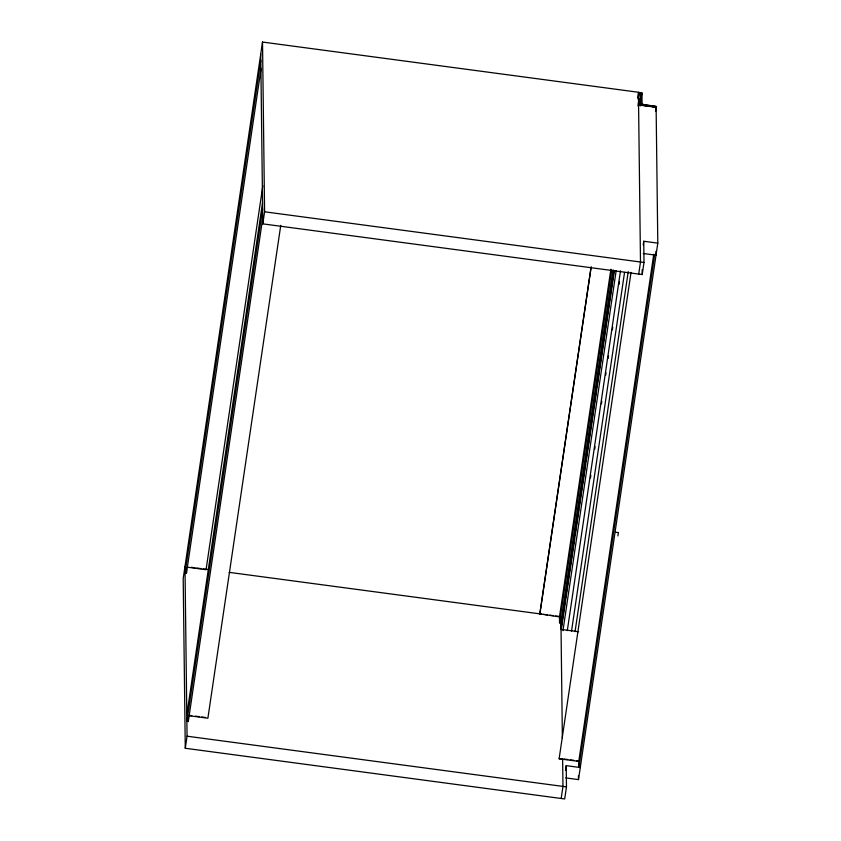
<?xml version="1.0" encoding="UTF-8"?>
<svg xmlns="http://www.w3.org/2000/svg" width="841" height="841" viewBox="0 0 841 841"><rect width="100%" height="100%" fill="white"/><g stroke="black" fill="none" stroke-linecap="round" stroke-linejoin="round"><path stroke-width="1.26" d="M638.708 274.071L640.495 262.003L638.424 92.258L262.518 42.05L183.201 578.524L185.272 748.269L564.689 798.95L566.477 786.882L566.214 765.657L580.269 767.539L580.216 763.617M260.805 60.489L185.062 572.826L186.481 573.015L261.078 68.457M187.638 567.244L206.066 569.704L262.834 185.777M186.797 714.987L262.55 202.649M262.623 209.01L186.87 721.347L188.3 721.536L262.897 216.989M185.272 748.269L187.059 736.201L184.978 566.456M565.709 777.904L578.482 779.607L657.799 243.133L643.754 241.251L644.006 262.476L642.23 274.544L262.802 223.864L264.589 211.795L262.518 42.05M188.226 715.607L207.885 718.225L280.757 225.346M591.013 267.533L539.806 613.846L559.475 616.905L559.549 622.845L560.968 623.034M539.817 614.277L591.212 266.671M559.475 616.905L610.871 269.288M559.549 622.845L611.712 270.045M637.867 97.43L638.435 93.53L639.139 93.624L638.372 98.817M638.172 99.059L639.128 92.563L641.241 92.846L640.569 105.892M560.716 624.705L613.152 269.877M560.569 629.404L613.573 270.886M637.962 105.913L638.54 102.013L639.244 102.108L638.666 106.008M638.813 101.099L639.202 98.502L638.498 98.408M561.441 626.503L565.278 600.516M565.667 597.919L567.78 583.633M568.159 581.036L572.006 555.06M572.385 552.453L574.498 538.166M574.887 535.57L578.724 509.593M579.113 506.997L585.452 464.127M585.83 461.53L596.395 390.087M596.784 387.491L603.113 344.621M603.502 342.024L614.067 270.581M638.645 104.316L639.223 100.415L641.336 100.699L641.368 103.664A2.838 0.841 8.4 0 0 644.185 104.894L644.9 105.829M561.273 629.499L614.277 270.981M640.085 100.636L641.241 92.846M640.979 99.438L641.935 92.941L638.435 92.342M562.976 630.676L616.169 270.644M567.307 630.624L620.511 270.802M590.477 477.888L590.855 475.291M594.703 449.304L595.081 446.708M601.42 403.838L601.809 401.241M605.646 375.265L606.035 372.668M608.148 358.382L608.527 355.785M612.374 329.798L612.753 327.202M619.092 284.332L619.47 281.735M571.523 631.181L624.537 272.452M575.044 631.654L628.238 271.622M654.592 255.012L578.85 767.349L578.776 761.41L559.118 758.782L631.034 272.389M655.56 110.381L656.043 106.365L644.889 104.768A2.838 0.841 8.4 0 1 642.072 103.548L641.935 92.941M655.57 111.233L656.148 107.333L638.582 104.988M561.178 798.477L562.965 786.409L562.629 758.929M565.499 770.493L566.214 765.657M643.218 244.878L643.754 241.251M578.776 761.41L653.762 254.266M617.904 535.938L618.408 532.584L615.591 532.216M641.326 100.478L639.223 100.205L639.202 98.502M643.239 253.498L656.022 255.201L655.969 251.28M264.589 211.795L644.006 262.476M191.18 567.286L194.902 567.78M196.689 568.022L201.104 568.611M203.196 568.884L208.389 569.588M229.204 572.364L541.373 614.056M543.528 614.351L547.249 614.845M549.73 615.17L553.452 615.675M555.691 615.969L559.654 616.495M561.042 629.394L578.608 631.738M561.588 758.687L559.118 758.782M564.069 759.024L567.791 759.518M570.272 759.843L573.993 760.348M576.474 760.674L578.955 761.01M189.278 715.313L191.759 715.649M195.48 716.143L199.191 716.637M201.672 716.974L205.393 717.468M187.059 736.201L566.477 786.882M656.106 106.429L657.799 243.133M652.627 106.87L655.444 107.028L655.433 106.397L645.594 105.083L645.604 105.714L649.115 106.397M642.167 269.551L642.23 274.544M639.128 92.563L639.139 93.624M639.223 100.415L639.244 102.108M578.44 775.696L578.482 779.607M560.936 620.479L562.366 737.999M260.731 54.118L262.802 223.864M186.418 568.264L186.481 573.015M188.247 717.983L188.3 721.536"/></g></svg>
